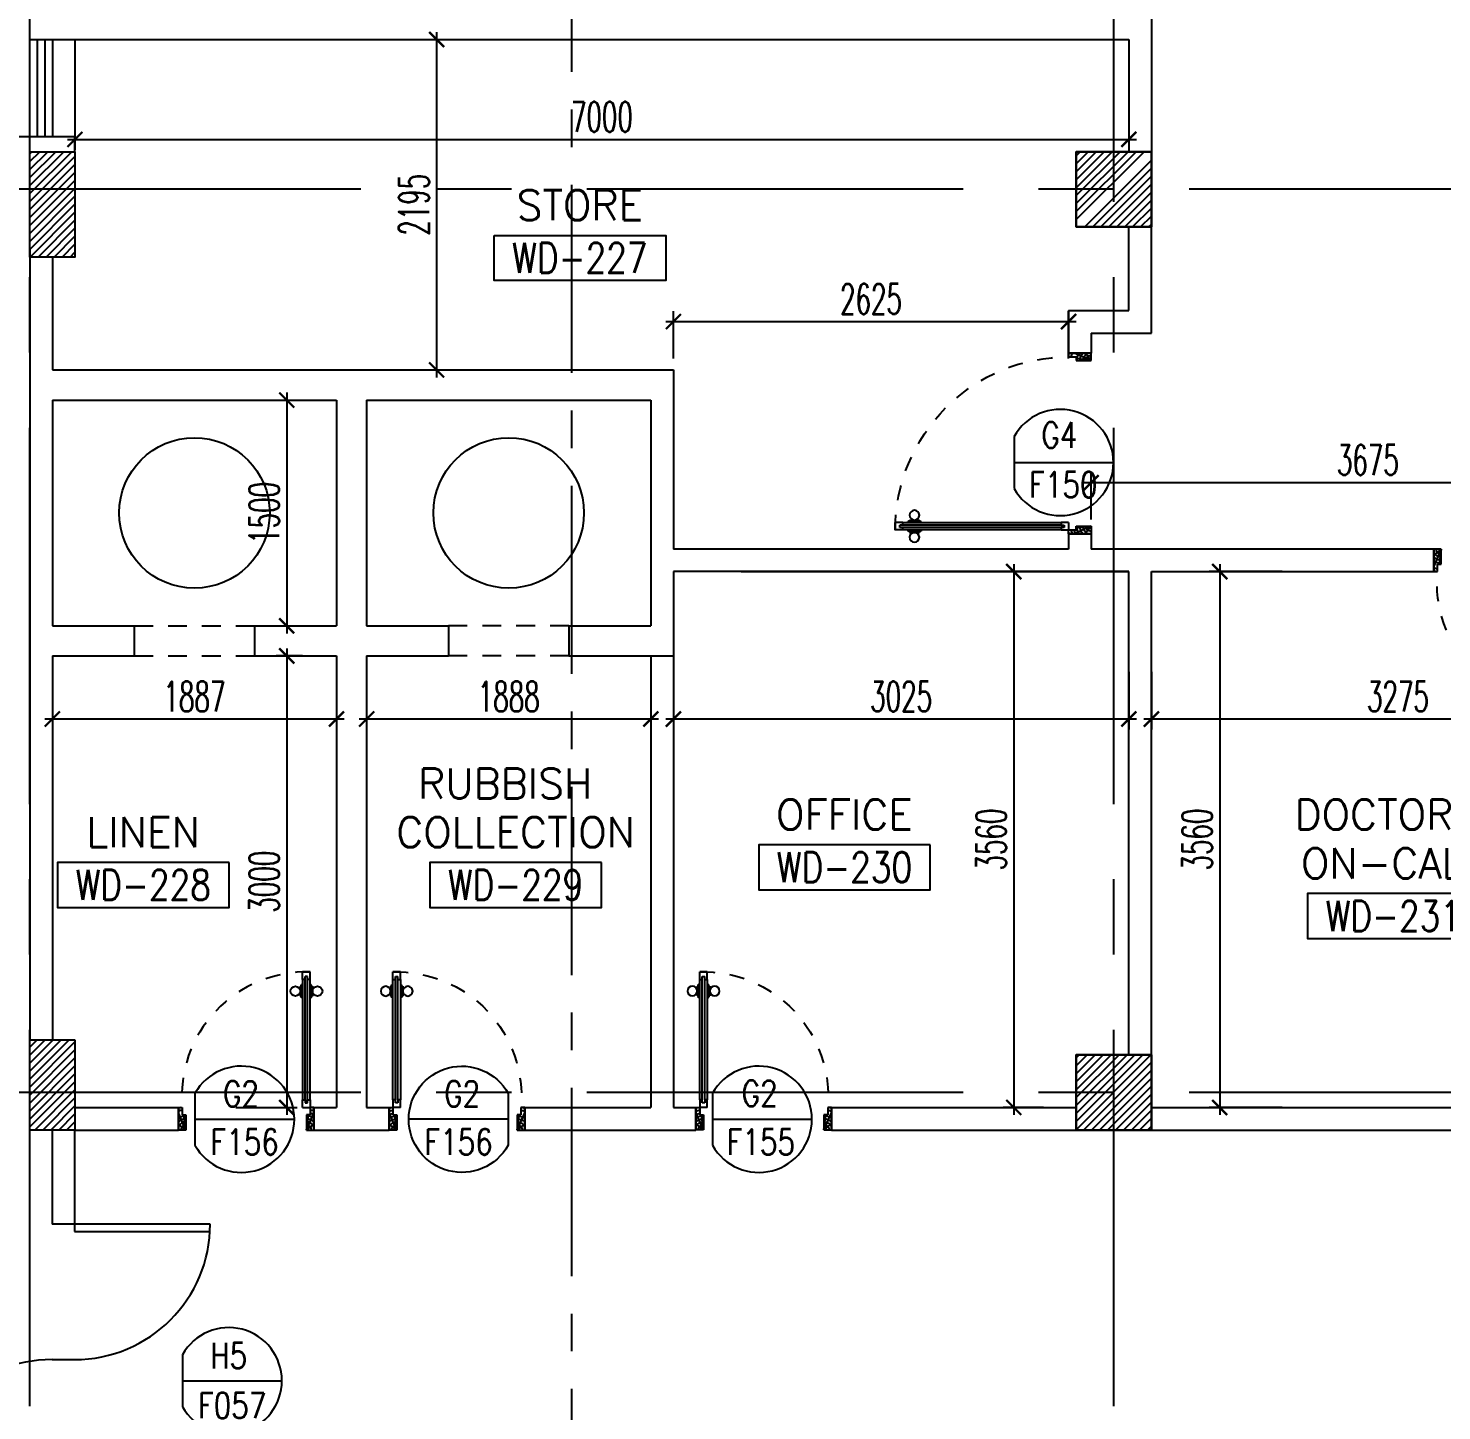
# Model space of a CAD drawing. Extents: x 88852.7 to 88945.7, y 39921.6 to 40001.1.
# Drawn here: x 88902.8 to 88912.19, y 39957.58 to 39966.77 of the extents above; entities that cross this region are included whole.
import ezdxf
from ezdxf.enums import TextEntityAlignment as Align

# ---------------------------------------------------------------- set-up
doc = ezdxf.new("R2010")
doc.units = 0
doc.header["$MEASUREMENT"] = 0
doc.header["$PDMODE"] = 34
for name, pattern in [('CENTER', [2, 1.25, -0.25, 0.25, -0.25]), ('CENTERX2', [4, 2.5, -0.5, 0.5, -0.5]), ('HIDDEN', [0.375, 0.25, -0.125]), ('HIDDEN2', [0.1875, 0.125, -0.0625])]:
    doc.linetypes.add(name, pattern=pattern)
doc.layers.get('0').update_dxf_attribs({"linetype": 'CONTINUOUS'})
doc.layers.get('DEFPOINTS').update_dxf_attribs({"linetype": 'CONTINUOUS'})
for name, color, linetype in [('AXES', 11, 'CENTERX2'), ('AXES1', 11, 'CENTER'), ('COL', 2, 'CONTINUOUS'), ('DIM', 4, 'CONTINUOUS'), ('DOOR', 7, 'CONTINUOUS'), ('DOOR-CR', 4, 'CONTINUOUS'), ('DOOR-NO', 3, 'CONTINUOUS'), ('HAT', 8, 'CONTINUOUS'), ('RM-BOX', 4, 'CONTINUOUS'), ('RM-NAME', 2, 'CONTINUOUS'), ('RM-NO', 2, 'CONTINUOUS'), ('SUNI-FUR', 3, 'CONTINUOUS'), ('WALL', 2, 'CONTINUOUS'), ('WIN', 3, 'CONTINUOUS')]:
    doc.layers.add(name, color=color, linetype=linetype)
doc.styles.add('ROMANS', font='ROMANS.shx', dxfattribs={"width": 0.6})
doc.dimstyles.new('STANDARD in', dxfattribs={"dimtxt": 0.2, "dimasz": 0.1, "dimexe": 0.07, "dimexo": 0.07, "dimgap": 0.05, "dimtad": 1, "dimdec": 0, "dimlfac": 1000, "dimzin": 0, "dimdsep": 46, "dimtxsty": 'ROMANS', "dimblk": 'ARCHTICK', "dimcen": 0.05, "dimdle": 0.05, "dimclrd": 4, "dimclre": 4, "dimclrt": 2, "dimadec": 0, "dimazin": 0, "dimtfac": 1, "dimtdec": 0, "dimtmove": 2, "dimatfit": 3, "dimfxl": 0, "dimtolj": 1, "dimtzin": 0, "dimarcsym": 0})

# ---------------------------------------------------------------- blocks, each defined once
blk = doc.blocks.new('_ARCHTICK')
at = {"color": 0, "linetype": 'ByBlock', "const_width": 0.15}
blk.add_lwpolyline([(-0.5, -0.5), (0.5, 0.5)], dxfattribs=at)
blk = doc.blocks.new('*D657')
at = {"layer": 'DEFPOINTS', "color": 0, "linetype": 'ByBlock'}
for p in [(88904.6922, 39962.5995), (88904.1084, 39959.5996), (88904.5169, 39959.5996)]:
    blk.add_point(p, dxfattribs=at)
at = {"layer": 'DIM', "color": 4, "linetype": 'ByBlock', "lineweight": -2}
for p, q in [((88904.5169, 39962.6495), (88904.5169, 39959.5496)), ((88904.6222, 39962.5995), (88904.4469, 39962.5995)), ((88904.1784, 39959.5996), (88904.5869, 39959.5996))]:
    blk.add_line(p, q, dxfattribs=at)
at = {"layer": 'DIM', "color": 4, "linetype": 'ByBlock', "lineweight": -2, "xscale": 0.1, "yscale": 0.1, "zscale": 0.1}
for p, rotation in [((88904.5169, 39962.5995), 90), ((88904.5169, 39959.5996), 270)]:
    blk.add_blockref('_ARCHTICK', p, dxfattribs=dict(at, rotation=rotation))
at = {"layer": 'DIM', "color": 2, "linetype": 'ByBlock', "insert": (88904.3669, 39961.0995), "char_height": 0.2, "attachment_point": 5, "rotation": 90, "style": 'ROMANS'}
blk.add_mtext('\\A1;3000', dxfattribs=at)
blk = doc.blocks.new('*D504')
at = {"layer": 'DEFPOINTS', "color": 0, "linetype": 'ByBlock'}
for p in [(88909.6141, 39963.1596), (88909.3459, 39959.5996), (88909.6141, 39959.5996)]:
    blk.add_point(p, dxfattribs=at)
at = {"layer": 'DIM', "color": 4, "linetype": 'ByBlock', "lineweight": -2}
for p, q in [((88909.3459, 39963.2096), (88909.3459, 39959.5496)), ((88909.5441, 39963.1596), (88909.2759, 39963.1596)), ((88909.5441, 39959.5996), (88909.2759, 39959.5996))]:
    blk.add_line(p, q, dxfattribs=at)
at = {"layer": 'DIM', "color": 4, "linetype": 'ByBlock', "lineweight": -2, "xscale": 0.1, "yscale": 0.1, "zscale": 0.1}
for p, rotation in [((88909.3459, 39963.1596), 90), ((88909.3459, 39959.5996), 270)]:
    blk.add_blockref('_ARCHTICK', p, dxfattribs=dict(at, rotation=rotation))
at = {"layer": 'DIM', "color": 2, "linetype": 'ByBlock', "insert": (88909.1959, 39961.3796), "char_height": 0.2, "attachment_point": 5, "rotation": 90, "style": 'ROMANS'}
blk.add_mtext('\\A1;3560', dxfattribs=at)
blk = doc.blocks.new('*D503')
at = {"layer": 'DEFPOINTS', "color": 0, "linetype": 'ByBlock'}
for p in [(88907.0853, 39963.0007), (88910.1103, 39962.5642), (88907.0853, 39962.1803)]:
    blk.add_point(p, dxfattribs=at)
at = {"layer": 'DIM', "color": 4, "linetype": 'ByBlock', "lineweight": -2}
for p, q in [((88907.0853, 39962.9307), (88907.0853, 39962.1103)), ((88910.1103, 39962.4942), (88910.1103, 39962.1103)), ((88910.1603, 39962.1803), (88907.0353, 39962.1803))]:
    blk.add_line(p, q, dxfattribs=at)
at = {"layer": 'DIM', "color": 4, "linetype": 'ByBlock', "lineweight": -2, "xscale": 0.1, "yscale": 0.1, "zscale": 0.1, "rotation": 180}
blk.add_blockref('_ARCHTICK', (88907.0853, 39962.1803), dxfattribs=at)
at = {"layer": 'DIM', "color": 4, "linetype": 'ByBlock', "lineweight": -2, "xscale": 0.1, "yscale": 0.1, "zscale": 0.1}
blk.add_blockref('_ARCHTICK', (88910.1103, 39962.1803), dxfattribs=at)
at = {"layer": 'DIM', "color": 2, "linetype": 'ByBlock', "insert": (88908.5978, 39962.3303), "char_height": 0.2, "attachment_point": 5, "style": 'ROMANS'}
blk.add_mtext('\\A1;3025', dxfattribs=at)
blk = doc.blocks.new('*D180')
at = {"layer": 'DEFPOINTS', "color": 0, "linetype": 'ByBlock'}
for p in [(88905.0161, 39966.6946), (88905.1605, 39964.4995), (88905.5127, 39964.4995)]:
    blk.add_point(p, dxfattribs=at)
at = {"layer": 'DIM', "color": 4, "linetype": 'ByBlock', "lineweight": -2}
for p, q in [((88905.5127, 39966.7446), (88905.5127, 39964.4495)), ((88905.0861, 39966.6946), (88905.5827, 39966.6946)), ((88905.2305, 39964.4995), (88905.5827, 39964.4995))]:
    blk.add_line(p, q, dxfattribs=at)
at = {"layer": 'DIM', "color": 4, "linetype": 'ByBlock', "lineweight": -2, "xscale": 0.1, "yscale": 0.1, "zscale": 0.1}
for p, rotation in [((88905.5127, 39966.6946), 90), ((88905.5127, 39964.4995), 270)]:
    blk.add_blockref('_ARCHTICK', p, dxfattribs=dict(at, rotation=rotation))
at = {"layer": 'DIM', "color": 2, "linetype": 'ByBlock', "insert": (88905.3627, 39965.597), "char_height": 0.2, "attachment_point": 5, "rotation": 90, "style": 'ROMANS'}
blk.add_mtext('\\A1;2195', dxfattribs=at)
blk = doc.blocks.new('*D178')
at = {"layer": 'DEFPOINTS', "color": 0, "linetype": 'ByBlock'}
for p in [(88913.5353, 39962.6139), (88910.2603, 39962.5642), (88910.2603, 39962.1803)]:
    blk.add_point(p, dxfattribs=at)
at = {"layer": 'DIM', "color": 4, "linetype": 'ByBlock', "lineweight": -2}
for p, q in [((88913.5353, 39962.5439), (88913.5353, 39962.1103)), ((88910.2603, 39962.4942), (88910.2603, 39962.1103)), ((88913.5853, 39962.1803), (88910.2103, 39962.1803))]:
    blk.add_line(p, q, dxfattribs=at)
at = {"layer": 'DIM', "color": 4, "linetype": 'ByBlock', "lineweight": -2, "xscale": 0.1, "yscale": 0.1, "zscale": 0.1, "rotation": 180}
blk.add_blockref('_ARCHTICK', (88910.2603, 39962.1803), dxfattribs=at)
at = {"layer": 'DIM', "color": 4, "linetype": 'ByBlock', "lineweight": -2, "xscale": 0.1, "yscale": 0.1, "zscale": 0.1}
blk.add_blockref('_ARCHTICK', (88913.5353, 39962.1803), dxfattribs=at)
at = {"layer": 'DIM', "color": 2, "linetype": 'ByBlock', "insert": (88911.8978, 39962.3303), "char_height": 0.2, "attachment_point": 5, "style": 'ROMANS'}
blk.add_mtext('\\A1;3275', dxfattribs=at)
blk = doc.blocks.new('*D179')
at = {"layer": 'DEFPOINTS', "color": 0, "linetype": 'ByBlock'}
for p in [(88911.1978, 39963.1596), (88910.7139, 39959.5996), (88911.1978, 39959.5996)]:
    blk.add_point(p, dxfattribs=at)
at = {"layer": 'DIM', "color": 4, "linetype": 'ByBlock', "lineweight": -2}
for p, q in [((88910.7139, 39963.2096), (88910.7139, 39959.5496)), ((88911.1278, 39963.1596), (88910.6439, 39963.1596)), ((88911.1278, 39959.5996), (88910.6439, 39959.5996))]:
    blk.add_line(p, q, dxfattribs=at)
at = {"layer": 'DIM', "color": 4, "linetype": 'ByBlock', "lineweight": -2, "xscale": 0.1, "yscale": 0.1, "zscale": 0.1}
for p, rotation in [((88910.7139, 39963.1596), 90), ((88910.7139, 39959.5996), 270)]:
    blk.add_blockref('_ARCHTICK', p, dxfattribs=dict(at, rotation=rotation))
at = {"layer": 'DIM', "color": 2, "linetype": 'ByBlock', "insert": (88910.5639, 39961.3796), "char_height": 0.2, "attachment_point": 5, "rotation": 90, "style": 'ROMANS'}
blk.add_mtext('\\A1;3560', dxfattribs=at)
blk = doc.blocks.new('A$C376C1807')
at = {"layer": 'DOOR'}
for p, q in [((0, 0.9), (0, 0.85)), ((0.9, 0.9), (0, 0.9)), ((0, 0.85), (0.8986, 0.85))]:
    blk.add_line(p, q, dxfattribs=at)
blk.add_arc((0, 0.9), 0.9, 270, 0, dxfattribs=at)
blk = doc.blocks.new('DOOR90')
at = {"layer": 'DOOR', "linetype": 'ByBlock'}
for p, q in [((0, 0), (-150, 0)), ((-200, -25), (-1000, -25)), ((-200, -42), (-1000, -42)), ((-200, -58), (-1000, -58)), ((-1000, -75), (-200, -75))]:
    blk.add_line(p, q, dxfattribs=at)
at = {"layer": 'DOOR', "color": 0, "linetype": 'ByBlock'}
for p, q in [((-150, 0), (-150, -25)), ((-150, 0), (0, 0)), ((0, -50), (0, 0)), ((-1050, -25), (-1050, -75)), ((-1050, -75), (-1050, -25)), ((-1000, -25), (-1050, -25)), ((-1000, -75), (-1050, -75)), ((-1020, -42), (-1020, -58)), ((-1000, -42), (-1020, -42)), ((-1000, -58), (-1020, -58)), ((-1000, -25), (-1000, -42)), ((-1000, -58), (-1000, -75)), ((-967.6, -25), (-967.6, -17.8)), ((-877.6, -17.8), (-967.6, -17.8)), ((-967.6, -75), (-967.6, -82.2)), ((-877.6, -82.2), (-967.6, -82.2)), ((-955, -17.8), (-955, -8.8)), ((-955, -8.8), (-890.2, -8.8)), ((-955, -17.8), (-890.2, -17.8)), ((-955, -82.2), (-955, -91.2)), ((-955, -82.2), (-890.2, -82.2)), ((-955, -91.2), (-890.2, -91.2)), ((-890.2, -17.8), (-890.2, -8.8)), ((-890.2, -82.2), (-890.2, -91.2)), ((-877.6, -25), (-877.6, -17.8)), ((-877.6, -75), (-877.6, -82.2)), ((-200, -42), (-200, -25)), ((-200, -25), (-150, -25)), ((-180, -42), (-200, -42)), ((-200, -75), (-200, -58)), ((-200, -58), (-180, -58)), ((-150, -75), (-200, -75)), ((-180, -58), (-180, -42)), ((-150, -75), (-150, -25)), ((-150, -25), (-100, -25)), ((-100, -25), (-100, -50)), ((-100, -50), (0, -50)), ((-150, -900), (-150, -875)), ((-150, -875), (-100, -875)), ((0, -900), (-150, -900)), ((-150, -900), (0, -900)), ((-100, -850), (0, -850)), ((-100, -875), (-100, -850)), ((0, -850), (0, -900))]:
    blk.add_line(p, q, dxfattribs=at)
at = {"layer": 'DOOR', "color": 9, "linetype": 'ByBlock'}
for p, q in [((0, -50), (-113.7, 0)), ((0, -50), (-40.1, 0)), ((0, -50), (-100, -36.6)), ((0, -850), (-113.7, -900)), ((0, -850), (-100, -863.4)), ((0, -850), (-40.1, -900))]:
    blk.add_line(p, q, dxfattribs=at)
at = {"layer": 'DOOR', "color": 0, "linetype": 'ByBlock'}
for centre in [(-922.6, 23.5), (-922.6, -123.5)]:
    blk.add_circle(centre, 32.4, dxfattribs=at)
at = {"layer": 'DOOR', "color": 9, "linetype": 'ByBlock'}
for centre, radius, start, end in [((0, -50), 74.4, 137.77643, 180), ((0, -50), 54.4, 113.20738, 180), ((0, -50), 154.4, 161.10529, 166.28577), ((0, -50), 134.4, 158.15985, 169.28002), ((0, -50), 114.4, 154.08384, 167.37743), ((0, -50), 94.4, 148.01819, 180), ((0, -50), 34.4, 90, 180), ((0, -50), 14.4, 90, 180), ((0, -850), 154.4, 193.71423, 198.89471), ((0, -850), 134.4, 190.71998, 201.84015), ((0, -850), 94.4, 180, 211.98181), ((0, -850), 74.4, 180, 222.22357), ((0, -850), 54.4, 180, 246.79262), ((0, -850), 34.4, 180, 270), ((0, -850), 14.4, 180, 270)]:
    blk.add_arc(centre, radius, start, end, dxfattribs=at)
at = {"layer": 'DOOR', "linetype": 'HIDDEN', "ltscale": 0.5}
blk.add_arc((-222.2, -50), 828.2, 178.27012, 275.00304, dxfattribs=at)
blk = doc.blocks.new('C11')
at = {"layer": 'HAT'}
h = blk.add_hatch(dxfattribs=at)
h.set_pattern_fill('ANSI31', color=256, scale=300, style=0)
h.set_pattern_definition([(45, (-248556.182, -75061.005), (-26.5165043, 26.5165043), [])])
h.paths.add_polyline_path([(300, 700), (0, 700), (0, 350), (300, 350)])
h.paths.add_polyline_path([(300, 350), (0, 350), (0, 0), (300, 0)])
at = {"layer": 'COL'}
blk.add_lwpolyline([(300, 700), (300, 0), (0, 0), (0, 700)], close=True, dxfattribs=at)
blk = doc.blocks.new('DD1')
at = {"layer": 'DOOR-CR'}
blk.add_line((-307.6, 0), (352.8, 0), dxfattribs=at)
blk.add_lwpolyline([(-307.6, -172.9, 3.820224), (-307.6, 172.9)], format="xyb", close=True, dxfattribs=at)
at = {"layer": 'DOOR-NO', "style": 'ROMANS', "width": 0.8}
for tag, p in [('G', (0, 141.5)), ('000', (0, -141.4))]:
    blk.add_attdef(tag, text='', height=204, dxfattribs=at).set_placement(p, align=Align.MIDDLE)
blk = doc.blocks.new('RM1')
at = {"layer": 'RM-BOX'}
blk.add_lwpolyline([(569.9, -200), (-569.9, -200), (-569.9, -500), (569.9, -500)], close=True, dxfattribs=at)
at = {"layer": 'RM-NAME', "style": 'ROMANS'}
for tag, p in [('ROOMNAME1', (0, 323.8)), ('ROOMNAME2', (0, 0))]:
    blk.add_attdef(tag, text='', height=200, dxfattribs=at).set_placement(p, align=Align.MIDDLE)
at = {"layer": 'RM-NO', "style": 'ROMANS', "width": 0.8}
blk.add_attdef('ROOMNO', text='', height=200, dxfattribs=at).set_placement((0, -350), align=Align.MIDDLE)
blk = doc.blocks.new('DOOR100')
at = {"layer": 'DOOR', "color": 0, "linetype": 'ByBlock'}
for p, q in [((-76.1, 1251.1), (-76.1, 1301.1)), ((-76.1, 1301.1), (-26.1, 1301.1)), ((-26.1, 1301.1), (-76.1, 1301.1)), ((-59.1, 1251.1), (-76.1, 1251.1)), ((-59.1, 1251.1), (-59.1, 1271.1)), ((-43.1, 1271.1), (-59.1, 1271.1)), ((-43.1, 1251.1), (-43.1, 1271.1)), ((-26.1, 1251.1), (-43.1, 1251.1)), ((-26.1, 1251.1), (-26.1, 1301.1)), ((-92.3, 1206.1), (-92.3, 1141.3)), ((-83.3, 1206.1), (-92.3, 1206.1)), ((-83.3, 1141.3), (-92.3, 1141.3)), ((-83.3, 1128.7), (-83.3, 1218.7)), ((-76.1, 1218.7), (-83.3, 1218.7)), ((-83.3, 1206.1), (-83.3, 1141.3)), ((-76.1, 1128.7), (-83.3, 1128.7)), ((-26.1, 1218.7), (-18.9, 1218.7)), ((-26.1, 1128.7), (-18.9, 1128.7)), ((-18.9, 1128.7), (-18.9, 1218.7)), ((-18.9, 1206.1), (-18.9, 1141.3)), ((-18.9, 1206.1), (-9.9, 1206.1)), ((-18.9, 1141.3), (-9.9, 1141.3)), ((-9.9, 1206.1), (-9.9, 1141.3)), ((-76.1, 200), (-59.1, 200)), ((-76.1, 150), (-76.1, 200)), ((-59.1, 200), (-59.1, 180)), ((-43.1, 200), (-26.1, 200)), ((-43.1, 180), (-43.1, 200)), ((-26.1, 200), (-26.1, 150)), ((-1201.1, 0), (-1201.1, 150)), ((-1201.1, 150), (-1176.1, 150)), ((-1201.1, 150), (-1201.1, 0)), ((-1176.1, 150), (-1176.1, 100)), ((-1176.1, 100), (-1151.1, 100)), ((-1151.1, 100), (-1151.1, 0)), ((-76.1, 150), (-26.1, 150)), ((-59.1, 180), (-43.1, 180)), ((-51.1, 100), (-51.1, 0)), ((-26.1, 100), (-51.1, 100)), ((-1.1, 150), (-26.1, 150)), ((-26.1, 150), (-26.1, 100)), ((-1.1, 150), (-1.1, 0)), ((-1151.1, 0), (-1201.1, 0)), ((-51.1, 0), (-1.1, 0))]:
    blk.add_line(p, q, dxfattribs=at)
at = {"layer": 'DOOR', "linetype": 'ByBlock'}
for p, q in [((-76.1, 1251.1), (-76.1, 200)), ((-59.1, 200), (-59.1, 1251.1)), ((-43.1, 200), (-43.1, 1251.1)), ((-26.1, 200), (-26.1, 1251.1))]:
    blk.add_line(p, q, dxfattribs=at)
at = {"layer": 'DOOR', "color": 9, "linetype": 'ByBlock'}
for p, q in [((-1151.1, 0), (-1201.1, 113.7)), ((-1151.1, 0), (-1164.4, 100)), ((-51.1, 0), (-1.1, 113.7)), ((-51.1, 0), (-37.7, 100)), ((-1151.1, 0), (-1201.1, 40.1)), ((-51.1, 0), (-1.1, 40.1))]:
    blk.add_line(p, q, dxfattribs=at)
at = {"layer": 'DOOR', "color": 0, "linetype": 'ByBlock'}
for centre in [(-124.6, 1173.7), (22.5, 1173.7)]:
    blk.add_circle(centre, 32.4, dxfattribs=at)
at = {"layer": 'DOOR', "linetype": 'HIDDEN', "ltscale": 0.5}
blk.add_arc((-26.8, 151.9), 1149.2, 89.96096, 180.09315, dxfattribs=at)
at = {"layer": 'DOOR', "color": 9, "linetype": 'ByBlock'}
for centre, radius, start, end in [((-1151.1, 0), 154.4, 103.71423, 108.89471), ((-1151.1, 0), 134.4, 100.71998, 111.84015), ((-1151.1, 0), 94.4, 90, 121.98181), ((-51.1, 0), 94.4, 58.01819, 90), ((-51.1, 0), 134.4, 68.15985, 79.28002), ((-51.1, 0), 114.4, 64.08384, 77.37743), ((-51.1, 0), 154.4, 71.10529, 76.28577), ((-1151.1, 0), 74.4, 90, 132.22357), ((-1151.1, 0), 54.4, 90, 156.79262), ((-1151.1, 0), 34.4, 90, 180), ((-1151.1, 0), 14.4, 90, 180), ((-51.1, 0), 74.4, 47.77643, 90), ((-51.1, 0), 54.4, 23.20738, 90), ((-51.1, 0), 34.4, 0, 90), ((-51.1, 0), 14.4, 0, 90)]:
    blk.add_arc(centre, radius, start, end, dxfattribs=at)
blk = doc.blocks.new('*X82')
at = {"color": 0}
for p, q in [((227925.6, 149489.7), (228425.6, 149989.7)), ((227928.6, 149545.8), (228372.5, 149989.7)), ((227928.6, 149598.8), (228319.5, 149989.7)), ((227928.6, 149651.8), (228266.5, 149989.7)), ((227928.6, 149704.9), (228213.4, 149989.7)), ((227928.6, 149757.9), (228160.4, 149989.7)), ((227928.6, 149810.9), (228107.4, 149989.7)), ((227928.6, 149864), (228054.3, 149989.7)), ((227928.6, 149917), (228001.3, 149989.7)), ((227928.6, 149970), (227948.3, 149989.7)), ((227978.6, 149489.7), (228428.6, 149939.7)), ((228031.6, 149489.7), (228428.6, 149886.7)), ((228084.7, 149489.7), (228428.6, 149833.6)), ((228137.7, 149489.7), (228428.6, 149780.6)), ((228190.7, 149489.7), (228428.6, 149727.6)), ((228243.8, 149489.7), (228428.6, 149674.5)), ((228296.8, 149489.7), (228428.6, 149621.5)), ((228349.8, 149489.7), (228428.6, 149568.5)), ((228402.9, 149489.7), (228428.6, 149515.4))]:
    blk.add_line(p, q, dxfattribs=at)
blk = doc.blocks.new('COL50')
at = {"layer": 'COL'}
blk.add_lwpolyline([(-250, 250), (-250, -250), (250, -250), (250, 250)], close=True, dxfattribs=at)
blk = doc.blocks.new('*X83')
at = {"color": 0}
for p, q in [((227928.6, 155538.5), (228379.8, 155989.7)), ((227928.6, 155591.5), (228326.8, 155989.7)), ((227928.6, 155644.6), (228273.7, 155989.7)), ((227928.6, 155697.6), (228220.7, 155989.7)), ((227928.6, 155750.6), (228167.7, 155989.7)), ((227928.6, 155803.7), (228114.6, 155989.7)), ((227928.6, 155856.7), (228061.6, 155989.7)), ((227928.6, 155909.7), (228008.6, 155989.7)), ((227928.6, 155962.8), (227955.5, 155989.7)), ((227985.9, 155489.7), (228428.6, 155932.4)), ((228038.9, 155489.7), (228428.6, 155879.4)), ((228091.9, 155489.7), (228428.6, 155826.4)), ((228145, 155489.7), (228428.6, 155773.3)), ((228198, 155489.7), (228428.6, 155720.3)), ((228251, 155489.7), (228428.6, 155667.3)), ((228304.1, 155489.7), (228428.6, 155614.2)), ((228357.1, 155489.7), (228428.6, 155561.2)), ((228410.1, 155489.7), (228428.6, 155508.2))]:
    blk.add_line(p, q, dxfattribs=at)
blk = doc.blocks.new('*D776')
at = {"layer": 'DEFPOINTS', "color": 0, "linetype": 'ByBlock'}
for p in [(88902.9603, 39962.4863), (88904.8478, 39962.4713), (88902.9603, 39962.1803)]:
    blk.add_point(p, dxfattribs=at)
at = {"layer": 'DIM', "color": 4, "linetype": 'ByBlock', "lineweight": -2}
for p, q in [((88902.9603, 39962.4163), (88902.9603, 39962.1103)), ((88904.8478, 39962.4013), (88904.8478, 39962.1103)), ((88904.8978, 39962.1803), (88902.9103, 39962.1803))]:
    blk.add_line(p, q, dxfattribs=at)
at = {"layer": 'DIM', "color": 4, "linetype": 'ByBlock', "lineweight": -2, "xscale": 0.1, "yscale": 0.1, "zscale": 0.1, "rotation": 180}
blk.add_blockref('_ARCHTICK', (88902.9603, 39962.1803), dxfattribs=at)
at = {"layer": 'DIM', "color": 4, "linetype": 'ByBlock', "lineweight": -2, "xscale": 0.1, "yscale": 0.1, "zscale": 0.1}
blk.add_blockref('_ARCHTICK', (88904.8478, 39962.1803), dxfattribs=at)
at = {"layer": 'DIM', "color": 2, "linetype": 'ByBlock', "insert": (88903.904, 39962.3303), "char_height": 0.2, "attachment_point": 5, "style": 'ROMANS'}
blk.add_mtext('\\A1;1887', dxfattribs=at)
blk = doc.blocks.new('*D777')
at = {"layer": 'DEFPOINTS', "color": 0, "linetype": 'ByBlock'}
for p in [(88905.0478, 39962.4897), (88906.9353, 39962.4747), (88905.0478, 39962.1803)]:
    blk.add_point(p, dxfattribs=at)
at = {"layer": 'DIM', "color": 4, "linetype": 'ByBlock', "lineweight": -2}
for p, q in [((88905.0478, 39962.4197), (88905.0478, 39962.1103)), ((88906.9353, 39962.4047), (88906.9353, 39962.1103)), ((88906.9853, 39962.1803), (88904.9978, 39962.1803))]:
    blk.add_line(p, q, dxfattribs=at)
at = {"layer": 'DIM', "color": 4, "linetype": 'ByBlock', "lineweight": -2, "xscale": 0.1, "yscale": 0.1, "zscale": 0.1, "rotation": 180}
blk.add_blockref('_ARCHTICK', (88905.0478, 39962.1803), dxfattribs=at)
at = {"layer": 'DIM', "color": 4, "linetype": 'ByBlock', "lineweight": -2, "xscale": 0.1, "yscale": 0.1, "zscale": 0.1}
blk.add_blockref('_ARCHTICK', (88906.9353, 39962.1803), dxfattribs=at)
at = {"layer": 'DIM', "color": 2, "linetype": 'ByBlock', "insert": (88905.9915, 39962.3303), "char_height": 0.2, "attachment_point": 5, "style": 'ROMANS'}
blk.add_mtext('\\A1;1888', dxfattribs=at)
blk = doc.blocks.new('*D778')
at = {"layer": 'DEFPOINTS', "color": 0, "linetype": 'ByBlock'}
for p in [(88904.2215, 39964.2995), (88904.3731, 39962.7995), (88904.5169, 39962.7995)]:
    blk.add_point(p, dxfattribs=at)
at = {"layer": 'DIM', "color": 4, "linetype": 'ByBlock', "lineweight": -2}
for p, q in [((88904.5169, 39964.3495), (88904.5169, 39962.7495)), ((88904.2915, 39964.2995), (88904.5869, 39964.2995)), ((88904.4431, 39962.7995), (88904.5869, 39962.7995))]:
    blk.add_line(p, q, dxfattribs=at)
at = {"layer": 'DIM', "color": 4, "linetype": 'ByBlock', "lineweight": -2, "xscale": 0.1, "yscale": 0.1, "zscale": 0.1}
for p, rotation in [((88904.5169, 39964.2995), 90), ((88904.5169, 39962.7995), 270)]:
    blk.add_blockref('_ARCHTICK', p, dxfattribs=dict(at, rotation=rotation))
at = {"layer": 'DIM', "color": 2, "linetype": 'ByBlock', "insert": (88904.3669, 39963.5495), "char_height": 0.2, "attachment_point": 5, "rotation": 90, "style": 'ROMANS'}
blk.add_mtext('\\A1;1500', dxfattribs=at)
blk = doc.blocks.new('*D779')
at = {"layer": 'DEFPOINTS', "color": 0, "linetype": 'ByBlock'}
for p in [(88903.1103, 39966.3471), (88910.1103, 39966.3471), (88910.1103, 39966.0316)]:
    blk.add_point(p, dxfattribs=at)
at = {"layer": 'DIM', "color": 4, "linetype": 'ByBlock', "lineweight": -2}
for p, q in [((88903.1103, 39966.2771), (88903.1103, 39965.9616)), ((88910.1103, 39966.2771), (88910.1103, 39965.9616)), ((88903.0603, 39966.0316), (88910.1603, 39966.0316))]:
    blk.add_line(p, q, dxfattribs=at)
at = {"layer": 'DIM', "color": 4, "linetype": 'ByBlock', "lineweight": -2, "xscale": 0.1, "yscale": 0.1, "zscale": 0.1, "rotation": 180}
blk.add_blockref('_ARCHTICK', (88903.1103, 39966.0316), dxfattribs=at)
at = {"layer": 'DIM', "color": 4, "linetype": 'ByBlock', "lineweight": -2, "xscale": 0.1, "yscale": 0.1, "zscale": 0.1}
blk.add_blockref('_ARCHTICK', (88910.1103, 39966.0316), dxfattribs=at)
at = {"layer": 'DIM', "color": 2, "linetype": 'ByBlock', "insert": (88906.6103, 39966.1816), "char_height": 0.2, "attachment_point": 5, "style": 'ROMANS'}
blk.add_mtext('\\A1;7000', dxfattribs=at)
blk = doc.blocks.new('*D780')
at = {"layer": 'DEFPOINTS', "color": 0, "linetype": 'ByBlock'}
for p in [(88909.7103, 39964.8208), (88907.0853, 39964.5054), (88909.7103, 39964.5054)]:
    blk.add_point(p, dxfattribs=at)
at = {"layer": 'DIM', "color": 4, "linetype": 'ByBlock', "lineweight": -2}
for p, q in [((88907.0853, 39964.5754), (88907.0853, 39964.8908)), ((88909.7103, 39964.5754), (88909.7103, 39964.8908)), ((88907.0353, 39964.8208), (88909.7603, 39964.8208))]:
    blk.add_line(p, q, dxfattribs=at)
at = {"layer": 'DIM', "color": 4, "linetype": 'ByBlock', "lineweight": -2, "xscale": 0.1, "yscale": 0.1, "zscale": 0.1, "rotation": 180}
blk.add_blockref('_ARCHTICK', (88907.0853, 39964.8208), dxfattribs=at)
at = {"layer": 'DIM', "color": 4, "linetype": 'ByBlock', "lineweight": -2, "xscale": 0.1, "yscale": 0.1, "zscale": 0.1}
blk.add_blockref('_ARCHTICK', (88909.7103, 39964.8208), dxfattribs=at)
at = {"layer": 'DIM', "color": 2, "linetype": 'ByBlock', "insert": (88908.3978, 39964.9708), "char_height": 0.2, "attachment_point": 5, "style": 'ROMANS'}
blk.add_mtext('\\A1;2625', dxfattribs=at)
blk = doc.blocks.new('*D781')
at = {"layer": 'DEFPOINTS', "color": 0, "linetype": 'ByBlock'}
for p in [(88913.5353, 39963.7509), (88909.8603, 39963.4355), (88913.5353, 39963.4355)]:
    blk.add_point(p, dxfattribs=at)
at = {"layer": 'DIM', "color": 4, "linetype": 'ByBlock', "lineweight": -2}
for p, q in [((88909.8103, 39963.7509), (88913.5853, 39963.7509)), ((88909.8603, 39963.5055), (88909.8603, 39963.8209)), ((88913.5353, 39963.5055), (88913.5353, 39963.8209))]:
    blk.add_line(p, q, dxfattribs=at)
at = {"layer": 'DIM', "color": 4, "linetype": 'ByBlock', "lineweight": -2, "xscale": 0.1, "yscale": 0.1, "zscale": 0.1, "rotation": 180}
blk.add_blockref('_ARCHTICK', (88909.8603, 39963.7509), dxfattribs=at)
at = {"layer": 'DIM', "color": 4, "linetype": 'ByBlock', "lineweight": -2, "xscale": 0.1, "yscale": 0.1, "zscale": 0.1}
blk.add_blockref('_ARCHTICK', (88913.5353, 39963.7509), dxfattribs=at)
at = {"layer": 'DIM', "color": 2, "linetype": 'ByBlock', "insert": (88911.6978, 39963.9009), "char_height": 0.2, "attachment_point": 5, "style": 'ROMANS'}
blk.add_mtext('\\A1;3675', dxfattribs=at)

msp = doc.modelspace()

# ---------------------------------------------------------------- hatches: boundary and pattern name
at = {"layer": 'HAT'}
h = msp.add_hatch(dxfattribs=at)
h.set_pattern_fill('ANSI31', color=256, scale=0.3, style=0)
h.set_pattern_definition([(45, (88602.274076, 39904.688557), (-0.0265165043, 0.0265165043), [])])
h.paths.add_polyline_path([(88903.1103, 39960.0496), (88902.8103, 39960.0496), (88902.8103, 39959.6996), (88903.1103, 39959.6996)])
h.paths.add_polyline_path([(88903.1103, 39959.6996), (88902.8103, 39959.6996), (88902.8103, 39959.4496), (88903.1103, 39959.4496)])

# ---------------------------------------------------------------- linework, layer by layer
at = {"layer": 'AXES'}
for p, q in [((88910.0103, 39921.6153), (88910.0103, 40000.4279)), ((88902.8103, 39921.6153), (88902.8103, 40000.0779)), ((88945.0103, 39965.6996), (88876.9703, 39965.6996)), ((88945.0103, 39959.6996), (88876.9703, 39959.6996))]:
    msp.add_line(p, q, dxfattribs=at)
at = {"layer": 'AXES1'}
msp.add_line((88906.4103, 39928.4796), (88906.4103, 39987.2996), dxfattribs=at)
at = {"layer": 'COL'}
for p, q in [((88902.9603, 39964.4995), (88907.0853, 39964.4995)), ((88902.9603, 39964.2995), (88904.8478, 39964.2995)), ((88904.8478, 39964.2995), (88904.8478, 39962.7995)), ((88905.0478, 39964.2995), (88905.0478, 39962.7995)), ((88905.0478, 39964.2995), (88906.9353, 39964.2995)), ((88902.9603, 39962.7995), (88903.504, 39962.7995)), ((88903.504, 39962.7995), (88903.504, 39962.5995)), ((88904.304, 39962.7995), (88904.304, 39962.5995)), ((88904.304, 39962.7995), (88904.8478, 39962.7995)), ((88905.0478, 39962.7995), (88905.5915, 39962.7995)), ((88905.5915, 39962.7995), (88905.5915, 39962.5995)), ((88906.3915, 39962.7995), (88906.9353, 39962.7995)), ((88906.3915, 39962.7995), (88906.3915, 39962.5995)), ((88902.9603, 39962.5995), (88903.504, 39962.5995)), ((88904.304, 39962.5995), (88904.8478, 39962.5995)), ((88904.8478, 39962.5995), (88904.8478, 39959.5996)), ((88905.0478, 39962.5995), (88905.5915, 39962.5995)), ((88905.0478, 39962.5995), (88905.0478, 39959.5996)), ((88906.3915, 39962.5995), (88907.0853, 39962.5995))]:
    msp.add_line(p, q, dxfattribs=at)
msp.add_lwpolyline([(88903.1103, 39960.0496), (88903.1103, 39959.4496), (88902.8103, 39959.4496), (88902.8103, 39960.0496)], close=True, dxfattribs=at)
at = {"layer": 'DOOR', "linetype": 'Continuous'}
msp.add_line((88902.9582, 39957.9246), (88903.1082, 39957.9246), dxfattribs=at)
at = {"layer": 'SUNI-FUR', "linetype": 'HIDDEN2'}
for p, q in [((88903.504, 39962.7995), (88904.304, 39962.7995)), ((88906.3915, 39962.7995), (88905.5915, 39962.7995)), ((88903.504, 39962.5995), (88904.304, 39962.5995)), ((88906.3915, 39962.5995), (88905.5915, 39962.5995))]:
    msp.add_line(p, q, dxfattribs=at)
at = {"layer": 'SUNI-FUR'}
for centre in [(88903.904, 39963.5495), (88905.9915, 39963.5495)]:
    msp.add_circle(centre, 0.5, dxfattribs=at)
at = {"layer": 'WALL'}
for p, q in [((88902.8103, 39966.6946), (88902.8103, 39968.3996)), ((88902.8103, 39966.6946), (88902.8103, 39968.3996)), ((88902.8103, 39966.6946), (88910.1103, 39966.6946)), ((88901.9903, 39966.0496), (88903.1103, 39966.0496)), ((88903.1103, 39965.9496), (88903.1103, 39966.0496)), ((88910.1103, 39964.8946), (88910.1103, 39965.4496)), ((88910.2603, 39964.7446), (88910.2603, 39965.4496)), ((88910.2603, 39964.7446), (88910.2603, 39965.4496)), ((88902.8103, 39965.2996), (88902.8103, 39960.0496)), ((88902.9603, 39965.2496), (88902.9603, 39964.4995)), ((88909.7103, 39964.8946), (88910.1103, 39964.8946)), ((88909.8603, 39964.7446), (88910.2603, 39964.7446)), ((88907.0853, 39964.4995), (88907.0853, 39963.3096)), ((88902.9603, 39964.2995), (88902.9603, 39962.7995)), ((88906.9353, 39964.2995), (88906.9353, 39962.7995)), ((88909.7103, 39963.3096), (88907.0853, 39963.3096)), ((88910.1103, 39963.3096), (88909.8603, 39963.3096)), ((88912.1353, 39963.3096), (88909.8603, 39963.3096)), ((88912.1353, 39963.1596), (88912.1353, 39963.3096)), ((88907.0853, 39963.1596), (88907.0853, 39962.7495)), ((88907.0853, 39963.1596), (88907.0853, 39959.5996)), ((88910.1103, 39963.1596), (88907.0853, 39963.1596)), ((88907.5353, 39963.1596), (88910.1103, 39963.1596)), ((88910.1103, 39959.9496), (88910.1103, 39963.1596)), ((88910.2603, 39959.9496), (88910.2603, 39963.1596)), ((88910.2603, 39963.1596), (88912.1353, 39963.1596)), ((88902.9603, 39962.5995), (88902.9603, 39960.0496)), ((88906.9353, 39962.5995), (88906.9353, 39959.5996)), ((88902.9603, 39961.1496), (88902.9603, 39960.0496)), ((88903.1129, 39959.5996), (88903.7978, 39959.5996)), ((88903.7978, 39959.5996), (88903.7978, 39959.4496)), ((88904.6978, 39959.5996), (88904.6978, 39959.4496)), ((88904.6978, 39959.5996), (88904.8478, 39959.5996)), ((88905.0478, 39959.5996), (88905.1978, 39959.5996)), ((88905.1978, 39959.5996), (88905.1978, 39959.4496)), ((88906.0978, 39959.5996), (88906.9353, 39959.5996)), ((88906.0978, 39959.5996), (88906.0978, 39959.4496)), ((88907.0853, 39959.5996), (88907.2353, 39959.5996)), ((88907.2353, 39959.5996), (88907.2353, 39959.4496)), ((88907.2353, 39959.5996), (88907.2353, 39959.4496)), ((88908.1353, 39959.5996), (88908.1353, 39959.4496)), ((88908.1353, 39959.5996), (88909.7603, 39959.5996)), ((88910.2603, 39959.5996), (88913.5353, 39959.5996)), ((88902.9582, 39959.4496), (88902.9582, 39958.8246)), ((88903.1082, 39959.4496), (88903.1082, 39958.8246)), ((88903.1129, 39959.4496), (88903.7978, 39959.4496)), ((88904.6978, 39959.4496), (88905.1978, 39959.4496)), ((88906.0978, 39959.4496), (88907.2353, 39959.4496)), ((88908.1353, 39959.4496), (88909.7603, 39959.4496)), ((88910.2603, 39959.4496), (88917.1104, 39959.4496)), ((88903.1082, 39958.8246), (88902.9582, 39958.8246))]:
    msp.add_line(p, q, dxfattribs=at)
at = {"layer": 'WALL', "linetype": 'ByBlock'}
for p, q in [((88910.2603, 39966.8446), (88910.2603, 39965.9496)), ((88910.1103, 39966.6946), (88910.1103, 39965.9496)), ((88909.7103, 39964.8946), (88909.7103, 39964.6101)), ((88909.8603, 39964.7446), (88909.8603, 39964.6101)), ((88909.8603, 39964.6101), (88909.7103, 39964.6101)), ((88909.7103, 39963.4101), (88909.7103, 39963.3096)), ((88909.8603, 39963.4101), (88909.7103, 39963.4101)), ((88909.8603, 39963.4101), (88909.8603, 39963.3096))]:
    msp.add_line(p, q, dxfattribs=at)
at = {"layer": 'WALL', "linetype": 'ByBlock', "ltscale": 0.3}
for points in [[(88909.7603, 39965.4496), (88910.2603, 39965.4496), (88910.2603, 39965.9496), (88909.7603, 39965.9496)], [(88910.2603, 39959.9496), (88909.7603, 39959.9496), (88909.7603, 39959.4496), (88910.2603, 39959.4496)]]:
    msp.add_lwpolyline(points, close=True, dxfattribs=at)
at = {"layer": 'WIN'}
for p, q in [((88902.8603, 39966.6946), (88902.8603, 39966.0496)), ((88902.9103, 39966.6946), (88902.9103, 39966.0496)), ((88902.9603, 39966.6946), (88902.9603, 39966.0496)), ((88903.1103, 39966.6946), (88903.1103, 39966.0496))]:
    msp.add_line(p, q, dxfattribs=at)

# ---------------------------------------------------------------- block references
at = {"layer": 'COL', "linetype": 'ByBlock', "xscale": 0.001, "yscale": 0.001, "zscale": 0.001}
msp.add_blockref('C11', (88902.8103, 39965.2496), dxfattribs=at)
at = {"layer": 'COL', "xscale": -0.001, "yscale": 0.001, "zscale": 0.001}
for p in [(88910.0103, 39965.6996), (88910.0103, 39959.6996)]:
    msp.add_blockref('COL50', p, dxfattribs=at)
at = {"layer": 'DOOR', "color": 0, "linetype": 'ByBlock', "yscale": 0.001, "zscale": 0.001}
for name, p, xscale, rotation in [('DOOR100', (88909.8603, 39963.4101), -0.001, 90), ('DOOR90', (88913.0353, 39963.3096), -0.001, 270), ('DOOR90', (88904.6978, 39959.4496), 0.001, 270), ('DOOR90', (88905.1978, 39959.4496), -0.001, 90), ('DOOR90', (88907.2353, 39959.4503), -0.001, 90)]:
    msp.add_blockref(name, p, dxfattribs=dict(at, xscale=xscale, rotation=rotation))
at = {"layer": 'DOOR', "linetype": 'Continuous'}
msp.add_blockref('A$C376C1807', (88903.1082, 39957.9246), dxfattribs=at)
at = {"layer": 'DOOR', "linetype": 'Continuous', "rotation": 180}
msp.add_blockref('A$C376C1807', (88902.9582, 39957.9246), dxfattribs=at)
at = {"layer": 'DOOR-NO'}
ref = msp.add_blockref('DD1', (88909.6553, 39963.8844), dxfattribs=dict(at, xscale=0.001, yscale=0.001, zscale=0.001))
ref.add_attrib('G', 'G4', dxfattribs={"height": 0.17, "style": 'ROMANS', "width": 0.8}).set_placement((88909.6487, 39964.0668), align=Align.MIDDLE)
ref.add_attrib('000', 'F150', dxfattribs={"height": 0.17, "style": 'ROMANS', "width": 0.8}).set_placement((88909.675, 39963.7377), align=Align.MIDDLE)
ref = msp.add_blockref('DD1', (88904.2151, 39959.521), dxfattribs=dict(at, xscale=0.001, yscale=0.001, zscale=0.001))
ref.add_attrib('G', 'G2', dxfattribs={"height": 0.17, "style": 'ROMANS', "width": 0.8}).set_placement((88904.2132, 39959.6899), align=Align.MIDDLE)
ref.add_attrib('000', 'F156', dxfattribs={"height": 0.17, "style": 'ROMANS', "width": 0.8}).set_placement((88904.2372, 39959.3709), align=Align.MIDDLE)
ref = msp.add_blockref('DD1', (88905.6804, 39959.521), dxfattribs=dict(at, xscale=-0.001, yscale=0.001, zscale=0.001))
ref.add_attrib('G', 'G2', dxfattribs={"height": 0.17, "style": 'ROMANS', "width": 0.8}).set_placement((88905.6823, 39959.6899), align=Align.MIDDLE)
ref.add_attrib('000', 'F156', dxfattribs={"height": 0.17, "style": 'ROMANS', "width": 0.8}).set_placement((88905.6583, 39959.3709), align=Align.MIDDLE)
ref = msp.add_blockref('DD1', (88907.6526, 39959.521), dxfattribs=dict(at, xscale=0.001, yscale=0.001, zscale=0.001))
ref.add_attrib('G', 'G2', dxfattribs={"height": 0.17, "style": 'ROMANS', "width": 0.8}).set_placement((88907.6584, 39959.6934), align=Align.MIDDLE)
ref.add_attrib('000', 'F155', dxfattribs={"height": 0.17, "style": 'ROMANS', "width": 0.8}).set_placement((88907.6653, 39959.3709), align=Align.MIDDLE)
ref = msp.add_blockref('DD1', (88904.132, 39957.7842), dxfattribs=dict(at, xscale=0.001, yscale=0.001, zscale=0.001))
ref.add_attrib('G', 'H5', dxfattribs={"height": 0.17, "style": 'ROMANS', "width": 0.8}).set_placement((88904.131, 39957.9514), align=Align.MIDDLE)
ref.add_attrib('000', 'F057', dxfattribs={"height": 0.17, "style": 'ROMANS', "width": 0.8}).set_placement((88904.1545, 39957.6196), align=Align.MIDDLE)
at = {"layer": 'HAT', "xscale": 0.001, "yscale": 0.001, "zscale": 0.001}
for name in ['*X83', '*X82']:
    msp.add_blockref(name, (88681.8317, 39809.9598), dxfattribs=at)
at = {"layer": 'RM-NAME'}
ref = msp.add_blockref('RM1', (88906.4641, 39965.5937), dxfattribs=dict(at, xscale=-0.001, yscale=0.001, zscale=0.001))
ref.add_attrib('ROOMNO', 'WD-227', dxfattribs={"layer": 'RM-NO', "height": 0.2, "style": 'ROMANS', "width": 0.8}).set_placement((88906.4641, 39965.2437), align=Align.MIDDLE)
ref.add_attrib('ROOMNAME2', 'STORE', dxfattribs={"height": 0.2, "style": 'ROMANS'}).set_placement((88906.4641, 39965.5937), align=Align.MIDDLE)
at = {"layer": 'RM-NAME', "xscale": 0.001, "yscale": 0.001, "zscale": 0.001}
for p, values in [((88906.037, 39961.428), {'ROOMNO': 'WD-229', 'ROOMNAME2': 'COLLECTION', 'ROOMNAME1': 'RUBBISH '}), ((88908.2219, 39961.5453), {'ROOMNO': 'WD-230', 'ROOMNAME2': 'OFFICE'}), ((88911.8668, 39961.2215), {'ROOMNO': 'WD-231', 'ROOMNAME2': 'ON-CALL', 'ROOMNAME1': "DOCTOR'S"}), ((88903.564, 39961.428), {'ROOMNO': 'WD-228', 'ROOMNAME2': 'LINEN'})]:
    msp.add_blockref('RM1', p, dxfattribs=at).add_auto_attribs(values)

# ---------------------------------------------------------------- dimensions: what is measured, and where the dimension line sits
at = {"layer": 'DIM', "linetype": 'ByBlock', "ltscale": 0.3}
for base, p1, p2, picture, middle in [((88905.5127, 39964.4995), (88905.0161, 39966.6946), (88905.1605, 39964.4995), '*D180', (88905.3627, 39965.597)), ((88904.5169, 39962.7995), (88904.2215, 39964.2995), (88904.3731, 39962.7995), '*D778', (88904.3669, 39963.5495)), ((88909.3459, 39959.5996), (88909.6141, 39963.1596), (88909.6141, 39959.5996), '*D504', (88909.1959, 39961.3796)), ((88910.7139, 39959.5996), (88911.1978, 39963.1596), (88911.1978, 39959.5996), '*D179', (88910.5639, 39961.3796)), ((88904.5169, 39959.5996), (88904.6922, 39962.5995), (88904.1084, 39959.5996), '*D657', (88904.3669, 39961.0995))]:
    dim = msp.add_linear_dim(base=base, p1=p1, p2=p2, angle=90, dimstyle='STANDARD in', dxfattribs=at)
    dim.commit()
    dim.dimension.update_dxf_attribs({"geometry": picture, "text_midpoint": middle})
for base, p1, p2, picture, middle in [((88910.1103, 39966.0316), (88903.1103, 39966.3471), (88910.1103, 39966.3471), '*D779', (88906.6103, 39966.1816)), ((88909.7103, 39964.8208), (88907.0853, 39964.5054), (88909.7103, 39964.5054), '*D780', (88908.3978, 39964.9708)), ((88913.5353, 39963.7509), (88909.8603, 39963.4355), (88913.5353, 39963.4355), '*D781', (88911.6978, 39963.9009)), ((88907.0853, 39962.1803), (88910.1103, 39962.5642), (88907.0853, 39963.0007), '*D503', (88908.5978, 39962.3303)), ((88910.2603, 39962.1803), (88913.5353, 39962.6139), (88910.2603, 39962.5642), '*D178', (88911.8978, 39962.3303)), ((88902.960258, 39962.180263), (88904.847757, 39962.471312), (88902.960258, 39962.486334), '*D776', (88903.904008, 39962.330263)), ((88905.047757, 39962.180263), (88906.935258, 39962.474726), (88905.047757, 39962.489748), '*D777', (88905.991508, 39962.330263))]:
    dim = msp.add_linear_dim(base=base, p1=p1, p2=p2, dimstyle='STANDARD in', dxfattribs=at)
    dim.commit()
    dim.dimension.update_dxf_attribs({"geometry": picture, "text_midpoint": middle})

doc.saveas('drawing.dxf')
